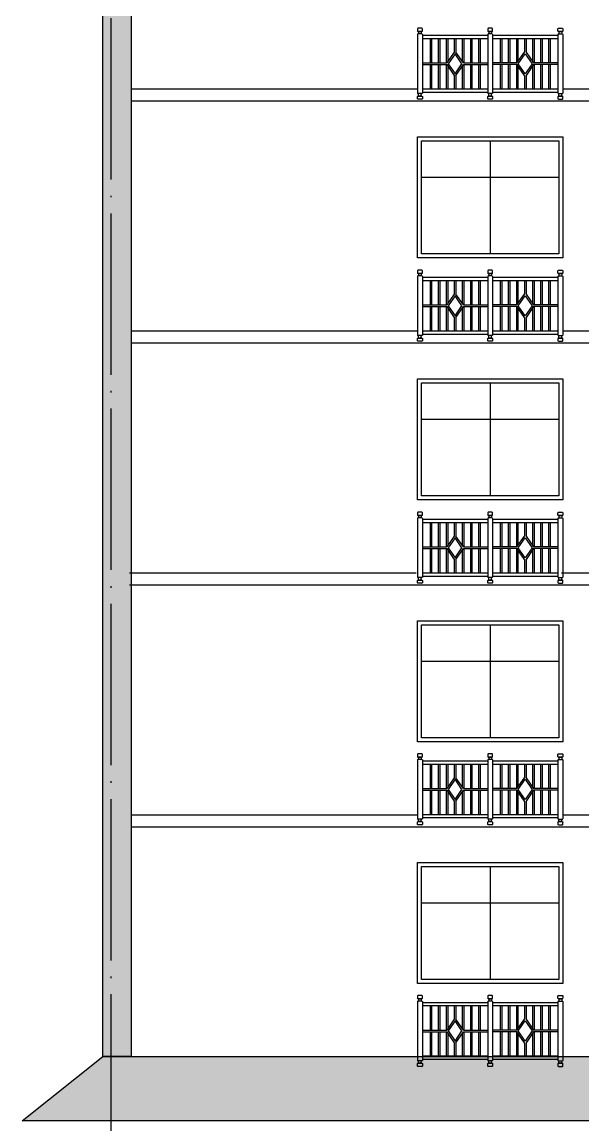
# Model space of a CAD drawing. Extents: x 522289 to 1051641, y 88514 to 354674.
# Drawn here: x 817900 to 824850, y 199700 to 213373 of the extents above; entities that cross this region are included whole.
import ezdxf

# ---------------------------------------------------------------- set-up
doc = ezdxf.new("R2010")
doc.units = 0
doc.header["$LTSCALE"] = 1000
doc.header["$MEASUREMENT"] = 0
doc.linetypes.add('DOTE', pattern=[2.42, 2, -0.2, 0.02, -0.2])
doc.layers.get('0').update_dxf_attribs({"linetype": 'CONTINUOUS'})
for name, color, linetype in [('_0', 7, 'CONTINUOUS'), ('DOTE', 1, 'DOTE'), ('WINDOW', 4, 'CONTINUOUS')]:
    doc.layers.add(name, color=color, linetype=linetype)

msp = doc.modelspace()

# ---------------------------------------------------------------- hatches: boundary and pattern name
h = msp.add_hatch()
h.set_pattern_fill('AR-B816', color=251, scale=100)
h.set_pattern_definition([(0, (-98, 0), (0, 121.3104), []), (90, (-98, 0), (-121.3104, 121.3104), [121.3104, -121.3104])])
h.paths.add_polyline_path([(818900, 221550), (819250, 221550), (819250, 200550), (818900, 200550)])
at = {"layer": 'WINDOW'}
h = msp.add_hatch(dxfattribs=at)
h.set_pattern_fill('弯瓦屋面', color=251, scale=100)
h.set_pattern_definition([(0, (-204235.47, -3108070.74), (200, 200), [40, -160]), (45, (-204155.47, -3108050.74), (2e-14, 200), [56.568542, -226.27417]), (90, (-204115.47, -3108010.74), (-200, 200), [200]), (135, (-204075.47, -3108050.74), (-200, 2e-14), [56.568542, -226.27417]), (26.5650512, (-204195.47, -3108070.74), (200, 2e-07), [44.72, -402.493595]), (333.4349488, (-204075.47, -3108050.74), (200, -2e-07), [44.72, -402.493595])])
h.paths.add_polyline_path([(832900, 199750), (817900, 199750), (818900, 200550), (832900, 200550)])

# ---------------------------------------------------------------- linework, layer by layer
at = {"color": 34}
for p, q in [((822800, 213220), (822800, 212490)), ((822860, 213220), (822860, 212490)), ((823670, 213205), (822860, 213205)), ((823670, 213165), (822860, 213165)), ((823670, 213220), (823670, 212490)), ((823730, 213220), (823730, 212490)), ((824540, 213205), (823730, 213205)), ((824540, 213165), (823730, 213165)), ((824540, 213220), (824540, 212490)), ((824600, 213220), (824600, 212490)), ((822860, 212865), (823162, 212865)), ((822860, 212845), (823162, 212845)), ((823368, 212865), (823670, 212865)), ((823368, 212845), (823670, 212845)), ((824032, 212865), (823730, 212865)), ((824032, 212845), (823730, 212845)), ((824540, 212865), (824238, 212865)), ((824540, 212845), (824238, 212845)), ((822860, 212545), (823670, 212545)), ((822860, 212505), (823670, 212505)), ((823730, 212545), (824540, 212545)), ((823730, 212505), (824540, 212505)), ((822800, 210220), (822800, 209490)), ((822860, 210220), (822860, 209490)), ((823670, 210205), (822860, 210205)), ((823670, 210165), (822860, 210165)), ((823670, 210220), (823670, 209490)), ((823730, 210220), (823730, 209490)), ((824540, 210205), (823730, 210205)), ((824540, 210165), (823730, 210165)), ((824540, 210220), (824540, 209490)), ((824600, 210220), (824600, 209490)), ((822860, 209865), (823162, 209865)), ((822860, 209845), (823162, 209845)), ((823368, 209865), (823670, 209865)), ((823368, 209845), (823670, 209845)), ((824032, 209865), (823730, 209865)), ((824032, 209845), (823730, 209845)), ((824540, 209865), (824238, 209865)), ((824540, 209845), (824238, 209845)), ((822860, 209545), (823670, 209545)), ((822860, 209505), (823670, 209505)), ((823730, 209545), (824540, 209545)), ((823730, 209505), (824540, 209505)), ((822800, 207220), (822800, 206490)), ((822860, 207220), (822860, 206490)), ((823670, 207205), (822860, 207205)), ((823670, 207165), (822860, 207165)), ((823670, 207220), (823670, 206490)), ((823730, 207220), (823730, 206490)), ((824540, 207205), (823730, 207205)), ((824540, 207165), (823730, 207165)), ((824540, 207220), (824540, 206490)), ((824600, 207220), (824600, 206490)), ((822860, 206865), (823162, 206865)), ((822860, 206845), (823162, 206845)), ((823368, 206865), (823670, 206865)), ((823368, 206845), (823670, 206845)), ((824032, 206865), (823730, 206865)), ((824032, 206845), (823730, 206845)), ((824540, 206865), (824238, 206865)), ((824540, 206845), (824238, 206845)), ((822860, 206545), (823670, 206545)), ((822860, 206505), (823670, 206505)), ((823730, 206545), (824540, 206545)), ((823730, 206505), (824540, 206505)), ((822800, 204225), (822800, 203495)), ((822860, 204225), (822860, 203495)), ((823670, 204210), (822860, 204210)), ((823670, 204170), (822860, 204170)), ((823670, 204225), (823670, 203495)), ((823730, 204225), (823730, 203495)), ((824540, 204210), (823730, 204210)), ((824540, 204170), (823730, 204170)), ((824540, 204225), (824540, 203495)), ((824600, 204225), (824600, 203495)), ((822860, 203870), (823162, 203870)), ((823368, 203870), (823670, 203870)), ((824032, 203870), (823730, 203870)), ((824540, 203870), (824238, 203870)), ((822860, 203850), (823162, 203850)), ((823368, 203850), (823670, 203850)), ((824032, 203850), (823730, 203850)), ((824540, 203850), (824238, 203850)), ((822860, 203550), (823670, 203550)), ((822860, 203510), (823670, 203510)), ((823730, 203550), (824540, 203550)), ((823730, 203510), (824540, 203510)), ((822800, 201230), (822800, 200500)), ((822860, 201230), (822860, 200500)), ((823670, 201215), (822860, 201215)), ((823670, 201175), (822860, 201175)), ((823670, 201230), (823670, 200500)), ((823730, 201230), (823730, 200500)), ((824540, 201215), (823730, 201215)), ((824540, 201175), (823730, 201175)), ((824540, 201230), (824540, 200500)), ((824600, 201230), (824600, 200500)), ((822860, 200875), (823162, 200875)), ((822860, 200855), (823162, 200855)), ((823368, 200875), (823670, 200875)), ((823368, 200855), (823670, 200855)), ((824032, 200875), (823730, 200875)), ((824032, 200855), (823730, 200855)), ((824540, 200875), (824238, 200875)), ((824540, 200855), (824238, 200855)), ((822860, 200555), (823670, 200555)), ((822860, 200515), (823670, 200515)), ((823730, 200555), (824540, 200555)), ((823730, 200515), (824540, 200515))]:
    msp.add_line(p, q, dxfattribs=at)
at = {"linetype": 'Continuous'}
msp.add_lwpolyline([(819250, 221550), (819250, 200550)], dxfattribs=at)
at = {"color": 34}
for points in [[(822805, 213295), (822800, 213290)], [(822855, 213295), (822805, 213295)], [(822855, 213295), (822860, 213290)], [(823675, 213295), (823670, 213290)], [(823725, 213295), (823675, 213295)], [(823725, 213295), (823730, 213290)], [(824545, 213295), (824540, 213290)], [(824545, 213295), (824595, 213295)], [(824595, 213295), (824600, 213290)], [(822800, 213290), (822800, 213260)], [(822805, 213255), (822800, 213260)], [(822805, 213225), (822800, 213220)], [(822855, 213255), (822805, 213255)], [(822805, 213255), (822855, 213255)], [(822855, 213225), (822805, 213225)], [(822812, 213255), (822812, 213225)], [(822847, 213255), (822847, 213225)], [(822855, 213255), (822860, 213260)], [(822855, 213225), (822860, 213220)], [(822860, 213260), (822860, 213290)], [(822955, 213165), (822955, 212865)], [(822975, 213165), (822975, 212865)], [(823055, 213165), (823055, 212865)], [(823075, 213165), (823075, 212865)], [(823155, 213165), (823155, 212865)], [(823175, 213165), (823175, 212884)], [(823255, 213165), (823255, 213001)], [(823275, 213165), (823275, 213001)], [(823355, 213165), (823355, 212884)], [(823375, 213165), (823375, 212865)], [(823455, 213165), (823455, 212865)], [(823475, 213165), (823475, 212865)], [(823555, 213165), (823555, 212865)], [(823575, 213165), (823575, 212865)], [(823670, 213290), (823670, 213260)], [(823675, 213255), (823670, 213260)], [(823675, 213225), (823670, 213220)], [(823725, 213255), (823675, 213255)], [(823675, 213255), (823725, 213255)], [(823725, 213225), (823675, 213225)], [(823682, 213255), (823682, 213225)], [(823717, 213255), (823717, 213225)], [(823725, 213255), (823730, 213260)], [(823725, 213225), (823730, 213220)], [(823730, 213260), (823730, 213290)], [(823825, 213165), (823825, 212865)], [(823845, 213165), (823845, 212865)], [(823925, 213165), (823925, 212865)], [(823945, 213165), (823945, 212865)], [(824025, 213165), (824025, 212865)], [(824045, 213165), (824045, 212884)], [(824125, 213165), (824125, 213001)], [(824145, 213165), (824145, 213001)], [(824225, 213165), (824225, 212884)], [(824245, 213165), (824245, 212865)], [(824325, 213165), (824325, 212865)], [(824345, 213165), (824345, 212865)], [(824425, 213165), (824425, 212865)], [(824445, 213165), (824445, 212865)], [(824540, 213260), (824540, 213290)], [(824545, 213255), (824540, 213260)], [(824545, 213225), (824540, 213220)], [(824545, 213255), (824595, 213255)], [(824595, 213255), (824545, 213255)], [(824545, 213225), (824595, 213225)], [(824552, 213255), (824552, 213225)], [(824587, 213255), (824587, 213225)], [(824595, 213255), (824600, 213260)], [(824595, 213225), (824600, 213220)], [(824600, 213290), (824600, 213260)], [(823255, 213001), (823162, 212865)], [(823368, 212865), (823275, 213001)], [(824032, 212865), (824125, 213001)], [(824145, 213001), (824238, 212865)], [(822955, 212845), (822955, 212545)], [(822975, 212845), (822975, 212545)], [(823055, 212845), (823055, 212545)], [(823075, 212845), (823075, 212545)], [(823155, 212845), (823155, 212545)], [(823162, 212845), (823255, 212710)], [(823175, 212826), (823175, 212545)], [(823275, 212710), (823368, 212845)], [(823355, 212826), (823355, 212545)], [(823375, 212845), (823375, 212545)], [(823455, 212845), (823455, 212545)], [(823475, 212845), (823475, 212545)], [(823555, 212845), (823555, 212545)], [(823575, 212845), (823575, 212545)], [(823730, 212845), (823730, 212545)], [(823825, 212845), (823825, 212545)], [(823845, 212845), (823845, 212545)], [(823925, 212845), (823925, 212545)], [(823945, 212845), (823945, 212545)], [(824025, 212845), (824025, 212545)], [(824125, 212710), (824032, 212845)], [(824045, 212826), (824045, 212545)], [(824238, 212845), (824145, 212710)], [(824225, 212826), (824225, 212545)], [(824245, 212845), (824245, 212545)], [(824325, 212845), (824325, 212545)], [(824345, 212845), (824345, 212545)], [(824425, 212845), (824425, 212545)], [(824445, 212845), (824445, 212545)], [(823255, 212710), (823255, 212545)], [(823275, 212710), (823275, 212545)], [(824125, 212710), (824125, 212545)], [(824145, 212710), (824145, 212545)], [(822805, 212485), (822800, 212490)], [(822855, 212485), (822805, 212485)], [(822812, 212455), (822812, 212485)], [(822847, 212455), (822847, 212485)], [(822855, 212485), (822860, 212490)], [(823675, 212485), (823670, 212490)], [(823725, 212485), (823675, 212485)], [(823682, 212455), (823682, 212485)], [(823717, 212455), (823717, 212485)], [(823725, 212485), (823730, 212490)], [(824545, 212485), (824540, 212490)], [(824545, 212485), (824595, 212485)], [(824552, 212455), (824552, 212485)], [(824587, 212455), (824587, 212485)], [(824595, 212485), (824600, 212490)], [(822805, 212455), (822800, 212450)], [(822800, 212420), (822800, 212450)], [(822805, 212415), (822800, 212420)], [(822855, 212455), (822805, 212455)], [(822805, 212455), (822855, 212455)], [(822855, 212415), (822805, 212415)], [(822855, 212455), (822860, 212450)], [(822855, 212415), (822860, 212420)], [(822860, 212450), (822860, 212420)], [(823675, 212455), (823670, 212450)], [(823670, 212420), (823670, 212450)], [(823675, 212415), (823670, 212420)], [(823725, 212455), (823675, 212455)], [(823675, 212455), (823725, 212455)], [(823725, 212415), (823675, 212415)], [(823725, 212455), (823730, 212450)], [(823725, 212415), (823730, 212420)], [(823730, 212450), (823730, 212420)], [(824545, 212455), (824540, 212450)], [(824540, 212450), (824540, 212420)], [(824545, 212415), (824540, 212420)], [(824545, 212455), (824595, 212455)], [(824595, 212455), (824545, 212455)], [(824545, 212415), (824595, 212415)], [(824595, 212455), (824600, 212450)], [(824595, 212415), (824600, 212420)], [(824600, 212420), (824600, 212450)], [(822805, 210295), (822800, 210290)], [(822800, 210290), (822800, 210260)], [(822855, 210295), (822805, 210295)], [(822855, 210295), (822860, 210290)], [(822860, 210260), (822860, 210290)], [(823675, 210295), (823670, 210290)], [(823670, 210290), (823670, 210260)], [(823725, 210295), (823675, 210295)], [(823725, 210295), (823730, 210290)], [(823730, 210260), (823730, 210290)], [(824545, 210295), (824540, 210290)], [(824540, 210260), (824540, 210290)], [(824545, 210295), (824595, 210295)], [(824595, 210295), (824600, 210290)], [(824600, 210290), (824600, 210260)], [(822805, 210255), (822800, 210260)], [(822805, 210225), (822800, 210220)], [(822855, 210255), (822805, 210255)], [(822805, 210255), (822855, 210255)], [(822855, 210225), (822805, 210225)], [(822812, 210255), (822812, 210225)], [(822847, 210255), (822847, 210225)], [(822855, 210255), (822860, 210260)], [(822855, 210225), (822860, 210220)], [(822955, 210165), (822955, 209865)], [(822975, 210165), (822975, 209865)], [(823055, 210165), (823055, 209865)], [(823075, 210165), (823075, 209865)], [(823155, 210165), (823155, 209865)], [(823175, 210165), (823175, 209884)], [(823255, 210165), (823255, 210001)], [(823275, 210165), (823275, 210001)], [(823355, 210165), (823355, 209884)], [(823375, 210165), (823375, 209865)], [(823455, 210165), (823455, 209865)], [(823475, 210165), (823475, 209865)], [(823555, 210165), (823555, 209865)], [(823575, 210165), (823575, 209865)], [(823675, 210255), (823670, 210260)], [(823675, 210225), (823670, 210220)], [(823725, 210255), (823675, 210255)], [(823675, 210255), (823725, 210255)], [(823725, 210225), (823675, 210225)], [(823682, 210255), (823682, 210225)], [(823717, 210255), (823717, 210225)], [(823725, 210255), (823730, 210260)], [(823725, 210225), (823730, 210220)], [(823825, 210165), (823825, 209865)], [(823845, 210165), (823845, 209865)], [(823925, 210165), (823925, 209865)], [(823945, 210165), (823945, 209865)], [(824025, 210165), (824025, 209865)], [(824045, 210165), (824045, 209884)], [(824125, 210165), (824125, 210001)], [(824145, 210165), (824145, 210001)], [(824225, 210165), (824225, 209884)], [(824245, 210165), (824245, 209865)], [(824325, 210165), (824325, 209865)], [(824345, 210165), (824345, 209865)], [(824425, 210165), (824425, 209865)], [(824445, 210165), (824445, 209865)], [(824545, 210255), (824540, 210260)], [(824545, 210225), (824540, 210220)], [(824545, 210255), (824595, 210255)], [(824595, 210255), (824545, 210255)], [(824545, 210225), (824595, 210225)], [(824552, 210255), (824552, 210225)], [(824587, 210255), (824587, 210225)], [(824595, 210255), (824600, 210260)], [(824595, 210225), (824600, 210220)], [(823255, 210001), (823162, 209865)], [(823368, 209865), (823275, 210001)], [(824032, 209865), (824125, 210001)], [(824145, 210001), (824238, 209865)], [(822955, 209845), (822955, 209545)], [(822975, 209845), (822975, 209545)], [(823055, 209845), (823055, 209545)], [(823075, 209845), (823075, 209545)], [(823155, 209845), (823155, 209545)], [(823162, 209845), (823255, 209710)], [(823175, 209826), (823175, 209545)], [(823275, 209710), (823368, 209845)], [(823355, 209826), (823355, 209545)], [(823375, 209845), (823375, 209545)], [(823455, 209845), (823455, 209545)], [(823475, 209845), (823475, 209545)], [(823555, 209845), (823555, 209545)], [(823575, 209845), (823575, 209545)], [(823730, 209845), (823730, 209545)], [(823825, 209845), (823825, 209545)], [(823845, 209845), (823845, 209545)], [(823925, 209845), (823925, 209545)], [(823945, 209845), (823945, 209545)], [(824025, 209845), (824025, 209545)], [(824125, 209710), (824032, 209845)], [(824045, 209826), (824045, 209545)], [(824238, 209845), (824145, 209710)], [(824225, 209826), (824225, 209545)], [(824245, 209845), (824245, 209545)], [(824325, 209845), (824325, 209545)], [(824345, 209845), (824345, 209545)], [(824425, 209845), (824425, 209545)], [(824445, 209845), (824445, 209545)], [(823255, 209710), (823255, 209545)], [(823275, 209710), (823275, 209545)], [(824125, 209710), (824125, 209545)], [(824145, 209710), (824145, 209545)], [(822805, 209485), (822800, 209490)], [(822855, 209485), (822805, 209485)], [(822812, 209455), (822812, 209485)], [(822847, 209455), (822847, 209485)], [(822855, 209485), (822860, 209490)], [(823675, 209485), (823670, 209490)], [(823725, 209485), (823675, 209485)], [(823682, 209455), (823682, 209485)], [(823717, 209455), (823717, 209485)], [(823725, 209485), (823730, 209490)], [(824545, 209485), (824540, 209490)], [(824545, 209485), (824595, 209485)], [(824552, 209455), (824552, 209485)], [(824587, 209455), (824587, 209485)], [(824595, 209485), (824600, 209490)], [(822805, 209455), (822800, 209450)], [(822800, 209420), (822800, 209450)], [(822805, 209415), (822800, 209420)], [(822855, 209455), (822805, 209455)], [(822805, 209455), (822855, 209455)], [(822855, 209415), (822805, 209415)], [(822855, 209455), (822860, 209450)], [(822855, 209415), (822860, 209420)], [(822860, 209450), (822860, 209420)], [(823675, 209455), (823670, 209450)], [(823670, 209420), (823670, 209450)], [(823675, 209415), (823670, 209420)], [(823725, 209455), (823675, 209455)], [(823675, 209455), (823725, 209455)], [(823725, 209415), (823675, 209415)], [(823725, 209455), (823730, 209450)], [(823725, 209415), (823730, 209420)], [(823730, 209450), (823730, 209420)], [(824545, 209455), (824540, 209450)], [(824540, 209450), (824540, 209420)], [(824545, 209415), (824540, 209420)], [(824545, 209455), (824595, 209455)], [(824595, 209455), (824545, 209455)], [(824545, 209415), (824595, 209415)], [(824595, 209455), (824600, 209450)], [(824595, 209415), (824600, 209420)], [(824600, 209420), (824600, 209450)], [(822805, 207295), (822800, 207290)], [(822800, 207290), (822800, 207260)], [(822855, 207295), (822805, 207295)], [(822855, 207295), (822860, 207290)], [(822860, 207260), (822860, 207290)], [(823675, 207295), (823670, 207290)], [(823670, 207290), (823670, 207260)], [(823725, 207295), (823675, 207295)], [(823725, 207295), (823730, 207290)], [(823730, 207260), (823730, 207290)], [(824545, 207295), (824540, 207290)], [(824540, 207260), (824540, 207290)], [(824545, 207295), (824595, 207295)], [(824595, 207295), (824600, 207290)], [(824600, 207290), (824600, 207260)], [(822805, 207255), (822800, 207260)], [(822805, 207225), (822800, 207220)], [(822855, 207255), (822805, 207255)], [(822805, 207255), (822855, 207255)], [(822855, 207225), (822805, 207225)], [(822812, 207255), (822812, 207225)], [(822847, 207255), (822847, 207225)], [(822855, 207255), (822860, 207260)], [(822855, 207225), (822860, 207220)], [(822955, 207165), (822955, 206865)], [(822975, 207165), (822975, 206865)], [(823055, 207165), (823055, 206865)], [(823075, 207165), (823075, 206865)], [(823155, 207165), (823155, 206865)], [(823175, 207165), (823175, 206884)], [(823255, 207165), (823255, 207001)], [(823275, 207165), (823275, 207001)], [(823355, 207165), (823355, 206884)], [(823375, 207165), (823375, 206865)], [(823455, 207165), (823455, 206865)], [(823475, 207165), (823475, 206865)], [(823555, 207165), (823555, 206865)], [(823575, 207165), (823575, 206865)], [(823675, 207255), (823670, 207260)], [(823675, 207225), (823670, 207220)], [(823725, 207255), (823675, 207255)], [(823675, 207255), (823725, 207255)], [(823725, 207225), (823675, 207225)], [(823682, 207255), (823682, 207225)], [(823717, 207255), (823717, 207225)], [(823725, 207255), (823730, 207260)], [(823725, 207225), (823730, 207220)], [(823825, 207165), (823825, 206865)], [(823845, 207165), (823845, 206865)], [(823925, 207165), (823925, 206865)], [(823945, 207165), (823945, 206865)], [(824025, 207165), (824025, 206865)], [(824045, 207165), (824045, 206884)], [(824125, 207165), (824125, 207001)], [(824145, 207165), (824145, 207001)], [(824225, 207165), (824225, 206884)], [(824245, 207165), (824245, 206865)], [(824325, 207165), (824325, 206865)], [(824345, 207165), (824345, 206865)], [(824425, 207165), (824425, 206865)], [(824445, 207165), (824445, 206865)], [(824545, 207255), (824540, 207260)], [(824545, 207225), (824540, 207220)], [(824545, 207255), (824595, 207255)], [(824595, 207255), (824545, 207255)], [(824545, 207225), (824595, 207225)], [(824552, 207255), (824552, 207225)], [(824587, 207255), (824587, 207225)], [(824595, 207255), (824600, 207260)], [(824595, 207225), (824600, 207220)], [(823255, 207001), (823162, 206865)], [(823368, 206865), (823275, 207001)], [(824032, 206865), (824125, 207001)], [(824145, 207001), (824238, 206865)], [(822955, 206845), (822955, 206545)], [(822975, 206845), (822975, 206545)], [(823055, 206845), (823055, 206545)], [(823075, 206845), (823075, 206545)], [(823155, 206845), (823155, 206545)], [(823162, 206845), (823255, 206710)], [(823175, 206826), (823175, 206545)], [(823275, 206710), (823368, 206845)], [(823355, 206826), (823355, 206545)], [(823375, 206845), (823375, 206545)], [(823455, 206845), (823455, 206545)], [(823475, 206845), (823475, 206545)], [(823555, 206845), (823555, 206545)], [(823575, 206845), (823575, 206545)], [(823730, 206845), (823730, 206545)], [(823825, 206845), (823825, 206545)], [(823845, 206845), (823845, 206545)], [(823925, 206845), (823925, 206545)], [(823945, 206845), (823945, 206545)], [(824025, 206845), (824025, 206545)], [(824125, 206710), (824032, 206845)], [(824045, 206826), (824045, 206545)], [(824238, 206845), (824145, 206710)], [(824225, 206826), (824225, 206545)], [(824245, 206845), (824245, 206545)], [(824325, 206845), (824325, 206545)], [(824345, 206845), (824345, 206545)], [(824425, 206845), (824425, 206545)], [(824445, 206845), (824445, 206545)], [(823255, 206710), (823255, 206545)], [(823275, 206710), (823275, 206545)], [(824125, 206710), (824125, 206545)], [(824145, 206710), (824145, 206545)], [(822805, 206485), (822800, 206490)], [(822855, 206485), (822805, 206485)], [(822812, 206455), (822812, 206485)], [(822847, 206455), (822847, 206485)], [(822855, 206485), (822860, 206490)], [(823675, 206485), (823670, 206490)], [(823725, 206485), (823675, 206485)], [(823682, 206455), (823682, 206485)], [(823717, 206455), (823717, 206485)], [(823725, 206485), (823730, 206490)], [(824545, 206485), (824540, 206490)], [(824545, 206485), (824595, 206485)], [(824552, 206455), (824552, 206485)], [(824587, 206455), (824587, 206485)], [(824595, 206485), (824600, 206490)], [(822805, 206455), (822800, 206450)], [(822800, 206420), (822800, 206450)], [(822805, 206415), (822800, 206420)], [(822855, 206455), (822805, 206455)], [(822805, 206455), (822855, 206455)], [(822855, 206415), (822805, 206415)], [(822855, 206455), (822860, 206450)], [(822855, 206415), (822860, 206420)], [(822860, 206450), (822860, 206420)], [(823675, 206455), (823670, 206450)], [(823670, 206420), (823670, 206450)], [(823675, 206415), (823670, 206420)], [(823725, 206455), (823675, 206455)], [(823675, 206455), (823725, 206455)], [(823725, 206415), (823675, 206415)], [(823725, 206455), (823730, 206450)], [(823725, 206415), (823730, 206420)], [(823730, 206450), (823730, 206420)], [(824545, 206455), (824540, 206450)], [(824540, 206450), (824540, 206420)], [(824545, 206415), (824540, 206420)], [(824545, 206455), (824595, 206455)], [(824595, 206455), (824545, 206455)], [(824545, 206415), (824595, 206415)], [(824595, 206455), (824600, 206450)], [(824595, 206415), (824600, 206420)], [(824600, 206420), (824600, 206450)], [(822805, 204300), (822800, 204295)], [(822800, 204295), (822800, 204265)], [(822855, 204300), (822805, 204300)], [(822855, 204300), (822860, 204295)], [(822860, 204265), (822860, 204295)], [(823675, 204300), (823670, 204295)], [(823670, 204295), (823670, 204265)], [(823725, 204300), (823675, 204300)], [(823725, 204300), (823730, 204295)], [(823730, 204265), (823730, 204295)], [(824545, 204300), (824540, 204295)], [(824540, 204265), (824540, 204295)], [(824545, 204300), (824595, 204300)], [(824595, 204300), (824600, 204295)], [(824600, 204295), (824600, 204265)], [(822805, 204260), (822800, 204265)], [(822805, 204230), (822800, 204225)], [(822855, 204260), (822805, 204260)], [(822805, 204260), (822855, 204260)], [(822855, 204230), (822805, 204230)], [(822812, 204260), (822812, 204230)], [(822847, 204260), (822847, 204230)], [(822855, 204260), (822860, 204265)], [(822855, 204230), (822860, 204225)], [(822955, 204170), (822955, 203870)], [(822975, 204170), (822975, 203870)], [(823055, 204170), (823055, 203870)], [(823075, 204170), (823075, 203870)], [(823155, 204170), (823155, 203870)], [(823175, 204170), (823175, 203889)], [(823255, 204170), (823255, 204005)], [(823275, 204170), (823275, 204005)], [(823355, 204170), (823355, 203889)], [(823375, 204170), (823375, 203870)], [(823455, 204170), (823455, 203870)], [(823475, 204170), (823475, 203870)], [(823555, 204170), (823555, 203870)], [(823575, 204170), (823575, 203870)], [(823675, 204260), (823670, 204265)], [(823675, 204230), (823670, 204225)], [(823725, 204260), (823675, 204260)], [(823675, 204260), (823725, 204260)], [(823725, 204230), (823675, 204230)], [(823682, 204260), (823682, 204230)], [(823717, 204260), (823717, 204230)], [(823725, 204260), (823730, 204265)], [(823725, 204230), (823730, 204225)], [(823825, 204170), (823825, 203870)], [(823845, 204170), (823845, 203870)], [(823925, 204170), (823925, 203870)], [(823945, 204170), (823945, 203870)], [(824025, 204170), (824025, 203870)], [(824045, 204170), (824045, 203889)], [(824125, 204170), (824125, 204005)], [(824145, 204170), (824145, 204005)], [(824225, 204170), (824225, 203889)], [(824245, 204170), (824245, 203870)], [(824325, 204170), (824325, 203870)], [(824345, 204170), (824345, 203870)], [(824425, 204170), (824425, 203870)], [(824445, 204170), (824445, 203870)], [(824545, 204260), (824540, 204265)], [(824545, 204230), (824540, 204225)], [(824545, 204260), (824595, 204260)], [(824595, 204260), (824545, 204260)], [(824545, 204230), (824595, 204230)], [(824552, 204260), (824552, 204230)], [(824587, 204260), (824587, 204230)], [(824595, 204260), (824600, 204265)], [(824595, 204230), (824600, 204225)], [(823255, 204005), (823162, 203870)], [(823368, 203870), (823275, 204005)], [(824032, 203870), (824125, 204005)], [(824145, 204005), (824238, 203870)], [(822955, 203850), (822955, 203550)], [(822975, 203850), (822975, 203550)], [(823055, 203850), (823055, 203550)], [(823075, 203850), (823075, 203550)], [(823155, 203850), (823155, 203550)], [(823162, 203850), (823255, 203714)], [(823175, 203831), (823175, 203550)], [(823275, 203714), (823368, 203850)], [(823355, 203831), (823355, 203550)], [(823375, 203850), (823375, 203550)], [(823455, 203850), (823455, 203550)], [(823475, 203850), (823475, 203550)], [(823555, 203850), (823555, 203550)], [(823575, 203850), (823575, 203550)], [(823730, 203850), (823730, 203550)], [(823825, 203850), (823825, 203550)], [(823845, 203850), (823845, 203550)], [(823925, 203850), (823925, 203550)], [(823945, 203850), (823945, 203550)], [(824025, 203850), (824025, 203550)], [(824125, 203714), (824032, 203850)], [(824045, 203831), (824045, 203550)], [(824238, 203850), (824145, 203714)], [(824225, 203831), (824225, 203550)], [(824245, 203850), (824245, 203550)], [(824325, 203850), (824325, 203550)], [(824345, 203850), (824345, 203550)], [(824425, 203850), (824425, 203550)], [(824445, 203850), (824445, 203550)], [(823255, 203714), (823255, 203550)], [(823275, 203714), (823275, 203550)], [(824125, 203714), (824125, 203550)], [(824145, 203714), (824145, 203550)], [(822805, 203490), (822800, 203495)], [(822805, 203460), (822800, 203455)], [(822800, 203425), (822800, 203455)], [(822855, 203490), (822805, 203490)], [(822855, 203460), (822805, 203460)], [(822805, 203460), (822855, 203460)], [(822812, 203460), (822812, 203490)], [(822847, 203460), (822847, 203490)], [(822855, 203490), (822860, 203495)], [(822855, 203460), (822860, 203455)], [(822860, 203455), (822860, 203425)], [(823675, 203490), (823670, 203495)], [(823675, 203460), (823670, 203455)], [(823670, 203425), (823670, 203455)], [(823725, 203490), (823675, 203490)], [(823725, 203460), (823675, 203460)], [(823675, 203460), (823725, 203460)], [(823682, 203460), (823682, 203490)], [(823717, 203460), (823717, 203490)], [(823725, 203490), (823730, 203495)], [(823725, 203460), (823730, 203455)], [(823730, 203455), (823730, 203425)], [(824545, 203490), (824540, 203495)], [(824545, 203460), (824540, 203455)], [(824540, 203455), (824540, 203425)], [(824545, 203490), (824595, 203490)], [(824545, 203460), (824595, 203460)], [(824595, 203460), (824545, 203460)], [(824552, 203460), (824552, 203490)], [(824587, 203460), (824587, 203490)], [(824595, 203490), (824600, 203495)], [(824595, 203460), (824600, 203455)], [(824600, 203425), (824600, 203455)], [(822805, 203420), (822800, 203425)], [(822855, 203420), (822805, 203420)], [(822855, 203420), (822860, 203425)], [(823675, 203420), (823670, 203425)], [(823725, 203420), (823675, 203420)], [(823725, 203420), (823730, 203425)], [(824545, 203420), (824540, 203425)], [(824545, 203420), (824595, 203420)], [(824595, 203420), (824600, 203425)], [(822805, 201305), (822800, 201300)], [(822800, 201300), (822800, 201270)], [(822805, 201265), (822800, 201270)], [(822855, 201305), (822805, 201305)], [(822855, 201265), (822805, 201265)], [(822805, 201265), (822855, 201265)], [(822812, 201265), (822812, 201235)], [(822847, 201265), (822847, 201235)], [(822855, 201305), (822860, 201300)], [(822855, 201265), (822860, 201270)], [(822860, 201270), (822860, 201300)], [(823675, 201305), (823670, 201300)], [(823670, 201300), (823670, 201270)], [(823675, 201265), (823670, 201270)], [(823725, 201305), (823675, 201305)], [(823725, 201265), (823675, 201265)], [(823675, 201265), (823725, 201265)], [(823682, 201265), (823682, 201235)], [(823717, 201265), (823717, 201235)], [(823725, 201305), (823730, 201300)], [(823725, 201265), (823730, 201270)], [(823730, 201270), (823730, 201300)], [(824545, 201305), (824540, 201300)], [(824540, 201270), (824540, 201300)], [(824545, 201265), (824540, 201270)], [(824545, 201305), (824595, 201305)], [(824545, 201265), (824595, 201265)], [(824595, 201265), (824545, 201265)], [(824552, 201265), (824552, 201235)], [(824587, 201265), (824587, 201235)], [(824595, 201305), (824600, 201300)], [(824595, 201265), (824600, 201270)], [(824600, 201300), (824600, 201270)], [(822805, 201235), (822800, 201230)], [(822855, 201235), (822805, 201235)], [(822855, 201235), (822860, 201230)], [(822955, 201175), (822955, 200875)], [(822975, 201175), (822975, 200875)], [(823055, 201175), (823055, 200875)], [(823075, 201175), (823075, 200875)], [(823155, 201175), (823155, 200875)], [(823175, 201175), (823175, 200894)], [(823255, 201175), (823255, 201010)], [(823275, 201175), (823275, 201010)], [(823355, 201175), (823355, 200894)], [(823375, 201175), (823375, 200875)], [(823455, 201175), (823455, 200875)], [(823475, 201175), (823475, 200875)], [(823555, 201175), (823555, 200875)], [(823575, 201175), (823575, 200875)], [(823675, 201235), (823670, 201230)], [(823725, 201235), (823675, 201235)], [(823725, 201235), (823730, 201230)], [(823825, 201175), (823825, 200875)], [(823845, 201175), (823845, 200875)], [(823925, 201175), (823925, 200875)], [(823945, 201175), (823945, 200875)], [(824025, 201175), (824025, 200875)], [(824045, 201175), (824045, 200894)], [(824125, 201175), (824125, 201010)], [(824145, 201175), (824145, 201010)], [(824225, 201175), (824225, 200894)], [(824245, 201175), (824245, 200875)], [(824325, 201175), (824325, 200875)], [(824345, 201175), (824345, 200875)], [(824425, 201175), (824425, 200875)], [(824445, 201175), (824445, 200875)], [(824545, 201235), (824540, 201230)], [(824545, 201235), (824595, 201235)], [(824595, 201235), (824600, 201230)], [(823255, 201010), (823162, 200875)], [(823368, 200875), (823275, 201010)], [(824032, 200875), (824125, 201010)], [(824145, 201010), (824238, 200875)], [(822955, 200855), (822955, 200555)], [(822975, 200855), (822975, 200555)], [(823055, 200855), (823055, 200555)], [(823075, 200855), (823075, 200555)], [(823155, 200855), (823155, 200555)], [(823162, 200855), (823255, 200719)], [(823275, 200719), (823368, 200855)], [(823375, 200855), (823375, 200555)], [(823455, 200855), (823455, 200555)], [(823475, 200855), (823475, 200555)], [(823555, 200855), (823555, 200555)], [(823575, 200855), (823575, 200555)], [(823730, 200855), (823730, 200555)], [(823825, 200855), (823825, 200555)], [(823845, 200855), (823845, 200555)], [(823925, 200855), (823925, 200555)], [(823945, 200855), (823945, 200555)], [(824025, 200855), (824025, 200555)], [(824125, 200719), (824032, 200855)], [(824238, 200855), (824145, 200719)], [(824245, 200855), (824245, 200555)], [(824325, 200855), (824325, 200555)], [(824345, 200855), (824345, 200555)], [(824425, 200855), (824425, 200555)], [(824445, 200855), (824445, 200555)], [(823175, 200836), (823175, 200555)], [(823255, 200719), (823255, 200555)], [(823275, 200719), (823275, 200555)], [(823355, 200836), (823355, 200555)], [(824045, 200836), (824045, 200555)], [(824125, 200719), (824125, 200555)], [(824145, 200719), (824145, 200555)], [(824225, 200836), (824225, 200555)], [(822805, 200495), (822800, 200500)], [(822805, 200465), (822800, 200460)], [(822800, 200430), (822800, 200460)], [(822855, 200495), (822805, 200495)], [(822855, 200465), (822805, 200465)], [(822805, 200465), (822855, 200465)], [(822812, 200465), (822812, 200495)], [(822847, 200465), (822847, 200495)], [(822855, 200495), (822860, 200500)], [(822855, 200465), (822860, 200460)], [(822860, 200460), (822860, 200430)], [(823675, 200495), (823670, 200500)], [(823675, 200465), (823670, 200460)], [(823670, 200430), (823670, 200460)], [(823725, 200495), (823675, 200495)], [(823725, 200465), (823675, 200465)], [(823675, 200465), (823725, 200465)], [(823682, 200465), (823682, 200495)], [(823717, 200465), (823717, 200495)], [(823725, 200495), (823730, 200500)], [(823725, 200465), (823730, 200460)], [(823730, 200460), (823730, 200430)], [(824545, 200495), (824540, 200500)], [(824545, 200465), (824540, 200460)], [(824540, 200460), (824540, 200430)], [(824545, 200495), (824595, 200495)], [(824545, 200465), (824595, 200465)], [(824595, 200465), (824545, 200465)], [(824552, 200465), (824552, 200495)], [(824587, 200465), (824587, 200495)], [(824595, 200495), (824600, 200500)], [(824595, 200465), (824600, 200460)], [(824600, 200430), (824600, 200460)], [(822805, 200425), (822800, 200430)], [(822855, 200425), (822805, 200425)], [(822855, 200425), (822860, 200430)], [(823675, 200425), (823670, 200430)], [(823725, 200425), (823675, 200425)], [(823725, 200425), (823730, 200430)], [(824545, 200425), (824540, 200430)], [(824545, 200425), (824595, 200425)], [(824595, 200425), (824600, 200430)]]:
    msp.add_lwpolyline(points, dxfattribs=at)
for points in [[(823350, 212855), (823265, 212980), (823179, 212855), (823265, 212730)], [(824049, 212855), (824135, 212980), (824220, 212855), (824135, 212730)], [(823350, 209855), (823265, 209980), (823179, 209855), (823265, 209730)], [(824049, 209855), (824135, 209980), (824220, 209855), (824135, 209730)], [(823350, 206855), (823265, 206980), (823179, 206855), (823265, 206730)], [(824049, 206855), (824135, 206980), (824220, 206855), (824135, 206730)], [(823350, 203860), (823265, 203985), (823179, 203860), (823265, 203735)], [(824049, 203860), (824135, 203985), (824220, 203860), (824135, 203735)], [(823350, 200865), (823265, 200989), (823179, 200865), (823265, 200740)], [(824049, 200865), (824135, 200989), (824220, 200865), (824135, 200740)]]:
    msp.add_lwpolyline(points, close=True, dxfattribs=at)
at = {"color": 44}
for points in [[(819248, 212545), (822800, 212545)], [(822900, 212505), (823670, 212505)], [(823730, 212505), (824540, 212505)], [(824600, 212545), (830300, 212545)], [(819248, 212395), (832550, 212395)], [(819248, 209545), (822800, 209545)], [(822900, 209505), (823670, 209505)], [(823730, 209505), (824540, 209505)], [(824600, 209545), (830300, 209545)], [(819248, 209395), (832550, 209395)], [(819233, 206545), (822785, 206545)], [(822900, 206505), (823670, 206505)], [(823730, 206505), (824540, 206505)], [(824585, 206545), (830285, 206545)], [(819233, 206395), (832535, 206395)], [(819248, 203545), (822800, 203545)], [(822900, 203510), (823670, 203510)], [(823730, 203510), (824540, 203510)], [(824600, 203545), (830300, 203545)], [(819248, 203395), (832550, 203395)], [(822900, 200515), (823670, 200515)], [(823730, 200515), (824540, 200515)]]:
    msp.add_lwpolyline(points, dxfattribs=at)
at = {"linetype": 'Continuous'}
msp.add_lwpolyline([(832900, 199750), (817900, 199750), (818900, 200550), (832900, 200550)], close=True, dxfattribs=at)
at = {"layer": '_0'}
for points in [[(818900, 200550), (818900, 221550)], [(817900, 199750), (818900, 200550)]]:
    msp.add_lwpolyline(points, dxfattribs=at)
msp.add_lwpolyline([(818900, 221550), (819250, 221550), (819250, 200550), (818900, 200550)], close=True, dxfattribs=at)
at = {"layer": 'DOTE', "linetype": 'DOTE'}
msp.add_lwpolyline([(819000, 225520), (819000, 195593)], dxfattribs=at)
at = {"layer": 'WINDOW', "color": 34}
for p, q in [((823700, 211900), (823700, 210500)), ((822850, 211450), (824550, 211450)), ((823700, 208900), (823700, 207500)), ((822850, 208450), (824550, 208450)), ((823700, 205900), (823700, 204500)), ((822850, 205450), (824550, 205450)), ((823700, 202905), (823700, 201505)), ((822850, 202455), (824550, 202455))]:
    msp.add_line(p, q, dxfattribs=at)
for points in [[(822800, 210450), (822800, 211950), (824600, 211950), (824600, 210450)], [(822850, 210500), (822850, 211900), (824550, 211900), (824550, 210500)], [(822800, 207450), (822800, 208950), (824600, 208950), (824600, 207450)], [(822850, 207500), (822850, 208900), (824550, 208900), (824550, 207500)], [(822800, 204450), (822800, 205950), (824600, 205950), (824600, 204450)], [(822850, 204500), (822850, 205900), (824550, 205900), (824550, 204500)], [(822800, 201455), (822800, 202955), (824600, 202955), (824600, 201455)], [(822850, 201505), (822850, 202905), (824550, 202905), (824550, 201505)]]:
    msp.add_lwpolyline(points, close=True, dxfattribs=at)

doc.saveas('drawing.dxf')
